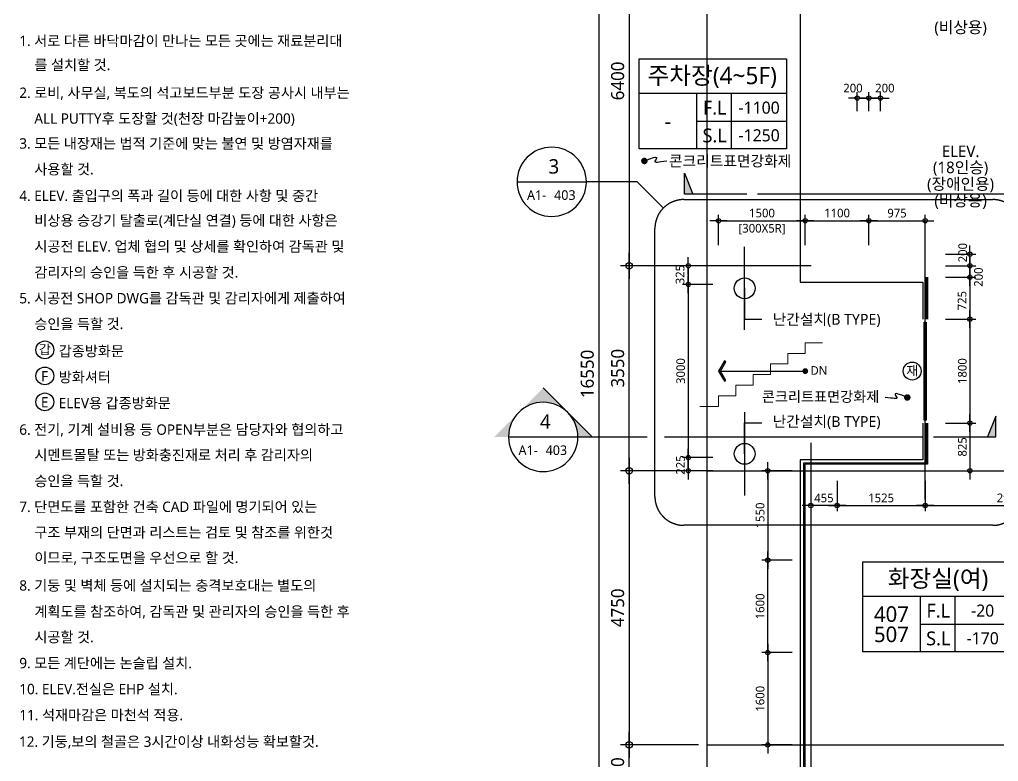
# Model space of a CAD drawing. Header units: millimetres. Extents: x -65167 to 413267, y -17142 to 66587.
# Drawn here: x 116462 to 133406, y 20752 to 33601 of the extents above; entities that cross this region are included whole.
import ezdxf
from ezdxf.enums import TextEntityAlignment as Align

# ---------------------------------------------------------------- set-up
doc = ezdxf.new("R2010")
doc.units = ezdxf.units.MM
doc.header["$LTSCALE"] = 75
doc.header["$MEASUREMENT"] = 0
doc.header["$PDSIZE"] = -10
doc.linetypes.add('CENTER', pattern=[2, 1.25, -0.25, 0.25, -0.25])
doc.linetypes.add('CENTER2', pattern=[1.125, 0.75, -0.125, 0.125, -0.125])
doc.layers.get('0').update_dxf_attribs({"linetype": 'CONTINUOUS'})
doc.layers.get('Defpoints').update_dxf_attribs({"color": 171, "linetype": 'CONTINUOUS'})
doc.layers.add('1-골조', color=2, linetype='CONTINUOUS', lineweight=0)
for name, color, linetype in [('CEN(ST)', 1, 'CENTER'), ('CG-BEAM', 3, 'CONTINUOUS'), ('ELE6', 8, 'CONTINUOUS'), ('INS', 251, 'BATTING'), ('LED', 7, 'CONTINUOUS'), ('NDIM', 7, 'CONTINUOUS'), ('SYM', 7, 'CONTINUOUS'), ('SYM(STAIR)', 251, 'CONTINUOUS'), ('TEXT', 3, 'CONTINUOUS'), ('TEXT(MIN)', 7, 'CONTINUOUS'), ('TEXT(NOTE小)', 1, 'CONTINUOUS'), ('TEXT(노트)', 7, 'CONTINUOUS'), ('TEXT(실명)', 3, 'CONTINUOUS'), ('TEXT-기입', 6, 'CONTINUOUS'), ('TITLE', 7, 'CONTINUOUS')]:
    doc.layers.add(name, color=color, linetype=linetype)
doc.styles.add('CGS', font='cgse', dxfattribs={"bigfont": 'cgs'})
doc.styles.add('나눔바른고딕', font='NanumBarunGothic.ttf')
doc.linetypes.add('BATTING', pattern='A,0.0001,-0.1,[134,ltypeshp.shx,S=0.1,R=0,X=-0.1,Y=0],-0.2,[134,ltypeshp.shx,S=0.1,R=180,X=0.1,Y=0],-0.1', length=0.4001)
doc.dimstyles.new('NDIM 1200', dxfattribs={"dimscale": 75, "dimtxt": 3, "dimasz": 1, "dimexe": 2, "dimexo": 2, "dimgap": 1, "dimtad": 1, "dimdec": 0, "dimdsep": 46, "dimtxsty": 'CGS', "dimblk": 'DOT0', "dimcen": 1, "dimdle": 8, "dimclrd": 256, "dimclre": 256, "dimclrt": 256, "dimadec": 0, "dimazin": 0, "dimtfac": 1, "dimtdec": 0, "dimtix": 1, "dimtmove": 2, "dimatfit": 3, "dimldrblk": 'DOT0', "dimfxl": 1, "dimtolj": 1, "dimtzin": 0, "dimlwd": -1, "dimlwe": -1, "dimarcsym": 0})

# ---------------------------------------------------------------- blocks, each defined once
blk = doc.blocks.new('DOT0')
blk.add_line((-3, 0), (3, 0))
at = {"color": 6}
blk.add_circle((0, 0), 0.75, dxfattribs=at)
blk = doc.blocks.new('*D305')
at = {"layer": 'Defpoints', "color": 0, "ltscale": 0.4, "transparency": 16777216}
for p in [(128363, 35738), (126488, 19188), (128363, 19188)]:
    blk.add_point(p, dxfattribs=at)
at = {"layer": 'NDIM', "ltscale": 0.4, "transparency": 16777216}
for p, q in [((128213, 35738), (126338, 35738)), ((126488, 35663), (126488, 19263)), ((128213, 19188), (126338, 19188))]:
    blk.add_line(p, q, dxfattribs=at)
at = {"layer": 'NDIM', "ltscale": 0.4, "transparency": 16777216, "xscale": 75, "yscale": 75, "zscale": 75}
for p, rotation in [((126488, 35738), 90), ((126488, 19188), 270)]:
    blk.add_blockref('DOT0', p, dxfattribs=dict(at, rotation=rotation))
at = {"layer": 'NDIM', "ltscale": 0.4, "transparency": 16777216, "insert": (126290, 27463), "char_height": 225, "attachment_point": 5, "rotation": 90, "style": '나눔바른고딕'}
blk.add_mtext('\\A1;16550', dxfattribs=at)
blk = doc.blocks.new('*D306')
at = {"layer": 'Defpoints', "color": 0, "ltscale": 0.4, "transparency": 16777216}
for p in [(128363, 35738), (127013, 29338), (128363, 29338)]:
    blk.add_point(p, dxfattribs=at)
at = {"layer": 'NDIM', "ltscale": 0.4, "transparency": 16777216}
for p, q in [((128213, 35738), (126863, 35738)), ((127013, 35663), (127013, 29413)), ((128213, 29338), (126863, 29338))]:
    blk.add_line(p, q, dxfattribs=at)
at = {"layer": 'NDIM', "ltscale": 0.4, "transparency": 16777216, "xscale": 75, "yscale": 75, "zscale": 75}
for p, rotation in [((127013, 35738), 90), ((127013, 29338), 270)]:
    blk.add_blockref('DOT0', p, dxfattribs=dict(at, rotation=rotation))
at = {"layer": 'NDIM', "ltscale": 0.4, "transparency": 16777216, "insert": (126815, 32538), "char_height": 225, "attachment_point": 5, "rotation": 90, "style": '나눔바른고딕'}
blk.add_mtext('\\A1;6400', dxfattribs=at)
blk = doc.blocks.new('*D307')
at = {"layer": 'Defpoints', "color": 0, "ltscale": 0.4, "transparency": 16777216}
for p in [(127013, 29338), (128363, 29338), (128363, 25787)]:
    blk.add_point(p, dxfattribs=at)
at = {"layer": 'NDIM', "ltscale": 0.4, "transparency": 16777216}
for p, q in [((128213, 29338), (126863, 29338)), ((127013, 25862), (127013, 29263)), ((128213, 25787), (126863, 25787))]:
    blk.add_line(p, q, dxfattribs=at)
at = {"layer": 'NDIM', "ltscale": 0.4, "transparency": 16777216, "xscale": 75, "yscale": 75, "zscale": 75}
for p, rotation in [((127013, 29338), 90), ((127013, 25787), 270)]:
    blk.add_blockref('DOT0', p, dxfattribs=dict(at, rotation=rotation))
at = {"layer": 'NDIM', "ltscale": 0.4, "transparency": 16777216, "insert": (126815, 27562), "char_height": 225, "attachment_point": 5, "rotation": 90, "style": '나눔바른고딕'}
blk.add_mtext('\\A1;3550', dxfattribs=at)
blk = doc.blocks.new('*D309')
at = {"layer": 'Defpoints', "color": 0, "ltscale": 0.4, "transparency": 16777216}
for p in [(128363, 25787), (127013, 21038), (128363, 21038)]:
    blk.add_point(p, dxfattribs=at)
at = {"layer": 'NDIM', "ltscale": 0.4, "transparency": 16777216}
for p, q in [((128213, 25787), (126863, 25787)), ((127013, 25712), (127013, 21113)), ((128213, 21038), (126863, 21038))]:
    blk.add_line(p, q, dxfattribs=at)
at = {"layer": 'NDIM', "ltscale": 0.4, "transparency": 16777216, "xscale": 75, "yscale": 75, "zscale": 75}
for p, rotation in [((127013, 25787), 90), ((127013, 21038), 270)]:
    blk.add_blockref('DOT0', p, dxfattribs=dict(at, rotation=rotation))
at = {"layer": 'NDIM', "ltscale": 0.4, "transparency": 16777216, "insert": (126815, 23412), "char_height": 225, "attachment_point": 5, "rotation": 90, "style": '나눔바른고딕'}
blk.add_mtext('\\A1;4750', dxfattribs=at)
blk = doc.blocks.new('A$C51E23882')
at = {"layer": 'TITLE'}
blk.add_lwpolyline([(8500, 0), (0, 0), (0, 5200), (8500, 5200)], close=True, dxfattribs=at)
for points in [[(8500, 3200), (0, 3200)], [(3300, 3200), (3300, 0)], [(5300, 3200), (5300, 0)], [(3300, 1600), (8500, 1600)]]:
    blk.add_lwpolyline(points, dxfattribs=at)
at = {"layer": 'TITLE', "style": '나눔바른고딕'}
for s, p in [('F.L', (4352, 2378)), ('S.L', (4352, 778))]:
    blk.add_text(s, height=800, dxfattribs=at).set_placement(p, align=Align.MIDDLE)
blk = doc.blocks.new('갑종방화문표기')
at = {"layer": 'TEXT(NOTE小)'}
blk.add_circle((0, 0), 150, dxfattribs=at)
at = {"layer": 'TEXT(NOTE小)', "style": '나눔바른고딕'}
blk.add_text('갑', height=160, dxfattribs=at).set_placement((1, 7), align=Align.MIDDLE_CENTER)
blk = doc.blocks.new('A$C4BDA14EB')
at = {"layer": 'TEXT(NOTE小)'}
blk.add_circle((515, 572), 515, dxfattribs=at)
at = {"layer": 'TEXT(NOTE小)', "style": '나눔바른고딕'}
blk.add_text('F', height=600, dxfattribs=at).set_placement((502, 554), align=Align.MIDDLE_CENTER)
blk = doc.blocks.new('A$C0853663C')
at = {"layer": 'TEXT(NOTE小)'}
blk.add_circle((515, 573), 515, dxfattribs=at)
at = {"layer": 'TEXT(NOTE小)', "style": '나눔바른고딕'}
blk.add_text('E', height=600, dxfattribs=at).set_placement((502, 554), align=Align.MIDDLE_CENTER)
blk = doc.blocks.new('NOTE')
for name, p, xscale, yscale, zscale in [('갑종방화문표기', (575, -5646), 1.030731055544951, 1.030731055544951, 1.030731055544951), ('A$C4BDA14EB', (420, -6268), 0.3, 0.3, 0.3), ('A$C0853663C', (420, -6718), 0.3, 0.3, 0.3)]:
    blk.add_blockref(name, p, dxfattribs=dict(xscale=xscale, yscale=yscale, zscale=zscale))
at = {"layer": 'TEXT', "style": '나눔바른고딕'}
for s, p in [('1. 서로 다른 바닥마감이 만나는 모든 곳에는 재료분리대', (132, -292)), ('를 설치할 것.', (393, -709)), ('2. 로비, 사무실, 복도의 석고보드부분 도장 공사시 내부는', (132, -1192)), ('ALL PUTTY후 도장할 것(천장 마감높이+200)', (393, -1638)), ('3. 모든 내장재는 법적 기준에 맞는 불연 및 방염자재를', (132, -2070)), ('사용할 것.', (393, -2516)), ('4. ELEV. 출입구의 폭과 길이 등에 대한 사항 및 중간', (132, -2976)), ('비상용 승강기 탈출로(계단실 연결) 등에 대한 사항은', (393, -3403)), ('시공전 ELEV. 업체 협의 및 상세를 확인하여 감독관 및', (393, -3853)), ('감리자의 승인을 득한 후 시공할 것.', (393, -4303)), ('5. 시공전 SHOP DWG를 감독관 및 감리자에게 제출하여', (132, -4750)), ('승인을 득할 것.', (393, -5196)), ('갑종방화문', (815, -5667)), ('방화셔터', (815, -6117)), ('ELEV용 갑종방화문', (815, -6567)), ('6. 전기, 기계 설비용 등 OPEN부분은 담당자와 협의하고', (132, -7026)), ('시멘트몰탈 또는 방화충진재로 처리 후 감리자의', (393, -7466)), ('승인을 득할 것.', (393, -7916)), ('7. 단면도를 포함한 건축 CAD 파일에 명기되어 있는', (132, -8363)), ('구조 부재의 단면과 리스트는 검토 및 참조를 위한것', (393, -8806)), ('이므로, 구조도면을 우선으로 할 것.', (393, -9246)), ('8. 기둥 및 벽체 등에 설치되는 충격보호대는 별도의', (132, -9726)), ('계획도를 참조하여, 감독관 및 관리자의 승인을 득한 후', (393, -10179)), ('시공할 것.', (393, -10619)), ('9. 모든 계단에는 논슬립 설치.', (132, -11070)), ('10. ELEV.전실은 EHP 설치.', (132, -11520)), ('11. 석재마감은 마천석 적용.', (132, -11970))]:
    blk.add_text(s, height=180, dxfattribs=at).set_placement(p, align=Align.MIDDLE_LEFT)
blk = doc.blocks.new('*D860')
at = {"layer": 'Defpoints', "color": 0, "ltscale": 0.4, "transparency": 16777216}
for p in [(132388, 28412), (132388, 26612), (132913, 26612)]:
    blk.add_point(p, dxfattribs=at)
at = {"layer": 'NDIM', "ltscale": 0.4, "transparency": 16777216}
for p, q in [((132488, 28412), (133013, 28412)), ((132913, 28362), (132913, 26662)), ((132488, 26612), (133013, 26612))]:
    blk.add_line(p, q, dxfattribs=at)
at = {"layer": 'NDIM', "ltscale": 0.4, "transparency": 16777216, "xscale": 50, "yscale": 50, "zscale": 50}
for p, rotation in [((132913, 28412), 90), ((132913, 26612), 270)]:
    blk.add_blockref('DOT0', p, dxfattribs=dict(at, rotation=rotation))
at = {"layer": 'NDIM', "ltscale": 0.4, "transparency": 16777216, "insert": (132781, 27512), "char_height": 150, "attachment_point": 5, "rotation": 90, "style": '나눔바른고딕'}
blk.add_mtext('\\A1;1800', dxfattribs=at)
blk = doc.blocks.new('*D861')
at = {"layer": 'Defpoints', "color": 0, "ltscale": 0.4, "transparency": 16777216}
for p in [(132388, 26612), (132388, 25787), (132913, 25787)]:
    blk.add_point(p, dxfattribs=at)
at = {"layer": 'NDIM', "ltscale": 0.4, "transparency": 16777216}
for p, q in [((132488, 26612), (133013, 26612)), ((132913, 26562), (132913, 25837)), ((132488, 25787), (133013, 25787))]:
    blk.add_line(p, q, dxfattribs=at)
at = {"layer": 'NDIM', "ltscale": 0.4, "transparency": 16777216, "xscale": 50, "yscale": 50, "zscale": 50}
for p, rotation in [((132913, 26612), 90), ((132913, 25787), 270)]:
    blk.add_blockref('DOT0', p, dxfattribs=dict(at, rotation=rotation))
at = {"layer": 'NDIM', "ltscale": 0.4, "transparency": 16777216, "insert": (132781, 26200), "char_height": 150, "attachment_point": 5, "rotation": 90, "style": '나눔바른고딕'}
blk.add_mtext('\\A1;825', dxfattribs=at)
blk = doc.blocks.new('*D800')
at = {"layer": 'Defpoints', "color": 0, "ltscale": 0.4, "transparency": 16777216}
for p in [(130963, 32241), (130963, 31916), (131163, 31916)]:
    blk.add_point(p, dxfattribs=at)
at = {"layer": 'NDIM', "ltscale": 0.4, "transparency": 16777216}
for p, q in [((130963, 32016), (130963, 32341)), ((131113, 32241), (131013, 32241)), ((131163, 32016), (131163, 32341))]:
    blk.add_line(p, q, dxfattribs=at)
at = {"layer": 'NDIM', "ltscale": 0.4, "transparency": 16777216, "xscale": 50, "yscale": 50, "zscale": 50, "rotation": 180}
blk.add_blockref('DOT0', (130963, 32241), dxfattribs=at)
at = {"layer": 'NDIM', "ltscale": 0.4, "transparency": 16777216, "xscale": 50, "yscale": 50, "zscale": 50}
blk.add_blockref('DOT0', (131163, 32241), dxfattribs=at)
at = {"layer": 'NDIM', "ltscale": 0.4, "transparency": 16777216, "insert": (130888, 32413), "char_height": 150, "attachment_point": 5, "style": '나눔바른고딕'}
blk.add_mtext('\\A1;200', dxfattribs=at)
blk = doc.blocks.new('*D801')
at = {"layer": 'Defpoints', "color": 0, "ltscale": 0.4, "transparency": 16777216}
for p in [(131363, 32241), (131163, 31916), (131363, 31916)]:
    blk.add_point(p, dxfattribs=at)
at = {"layer": 'NDIM', "ltscale": 0.4, "transparency": 16777216}
for p, q in [((131163, 32016), (131163, 32341)), ((131213, 32241), (131313, 32241)), ((131363, 32016), (131363, 32341))]:
    blk.add_line(p, q, dxfattribs=at)
at = {"layer": 'NDIM', "ltscale": 0.4, "transparency": 16777216, "xscale": 50, "yscale": 50, "zscale": 50, "rotation": 180}
blk.add_blockref('DOT0', (131163, 32241), dxfattribs=at)
at = {"layer": 'NDIM', "ltscale": 0.4, "transparency": 16777216, "xscale": 50, "yscale": 50, "zscale": 50}
blk.add_blockref('DOT0', (131363, 32241), dxfattribs=at)
at = {"layer": 'NDIM', "ltscale": 0.4, "transparency": 16777216, "insert": (131440, 32413), "char_height": 150, "attachment_point": 5, "style": '나눔바른고딕'}
blk.add_mtext('\\A1;200', dxfattribs=at)
blk = doc.blocks.new('*D825')
at = {"layer": 'Defpoints', "color": 0, "ltscale": 0.4, "transparency": 16777216}
for p in [(132388, 29337), (132388, 29137), (132913, 29137)]:
    blk.add_point(p, dxfattribs=at)
at = {"layer": 'NDIM', "ltscale": 0.4, "transparency": 16777216}
for p, q in [((132488, 29337), (133013, 29337)), ((132913, 29287), (132913, 29187)), ((132488, 29137), (133013, 29137))]:
    blk.add_line(p, q, dxfattribs=at)
at = {"layer": 'NDIM', "ltscale": 0.4, "transparency": 16777216, "xscale": 50, "yscale": 50, "zscale": 50}
for p, rotation in [((132913, 29337), 90), ((132913, 29137), 270)]:
    blk.add_blockref('DOT0', p, dxfattribs=dict(at, rotation=rotation))
at = {"layer": 'NDIM', "ltscale": 0.4, "transparency": 16777216, "insert": (133061, 29140), "char_height": 150, "attachment_point": 5, "rotation": 90, "style": '나눔바른고딕'}
blk.add_mtext('\\A1;200', dxfattribs=at)
blk = doc.blocks.new('*D826')
at = {"layer": 'Defpoints', "color": 0, "ltscale": 0.4, "transparency": 16777216}
for p in [(132388, 29537), (132388, 29337), (132913, 29337)]:
    blk.add_point(p, dxfattribs=at)
at = {"layer": 'NDIM', "ltscale": 0.4, "transparency": 16777216}
for p, q in [((132488, 29537), (133013, 29537)), ((132913, 29487), (132913, 29387)), ((132488, 29337), (133013, 29337))]:
    blk.add_line(p, q, dxfattribs=at)
at = {"layer": 'NDIM', "ltscale": 0.4, "transparency": 16777216, "xscale": 50, "yscale": 50, "zscale": 50}
for p, rotation in [((132913, 29537), 90), ((132913, 29337), 270)]:
    blk.add_blockref('DOT0', p, dxfattribs=dict(at, rotation=rotation))
at = {"layer": 'NDIM', "ltscale": 0.4, "transparency": 16777216, "insert": (132788, 29564), "char_height": 150, "attachment_point": 5, "rotation": 90, "style": '나눔바른고딕'}
blk.add_mtext('\\A1;200', dxfattribs=at)
blk = doc.blocks.new('*D827')
at = {"layer": 'Defpoints', "color": 0, "ltscale": 0.4, "transparency": 16777216}
for p in [(132388, 29137), (132388, 28412), (132913, 28412)]:
    blk.add_point(p, dxfattribs=at)
at = {"layer": 'NDIM', "ltscale": 0.4, "transparency": 16777216}
for p, q in [((132488, 29137), (133013, 29137)), ((132913, 29087), (132913, 28462)), ((132488, 28412), (133013, 28412))]:
    blk.add_line(p, q, dxfattribs=at)
at = {"layer": 'NDIM', "ltscale": 0.4, "transparency": 16777216, "xscale": 50, "yscale": 50, "zscale": 50}
for p, rotation in [((132913, 29137), 90), ((132913, 28412), 270)]:
    blk.add_blockref('DOT0', p, dxfattribs=dict(at, rotation=rotation))
at = {"layer": 'NDIM', "ltscale": 0.4, "transparency": 16777216, "insert": (132777, 28732), "char_height": 150, "attachment_point": 5, "rotation": 90, "style": '나눔바른고딕'}
blk.add_mtext('\\A1;725', dxfattribs=at)
blk = doc.blocks.new('*D828')
at = {"layer": 'Defpoints', "color": 0, "ltscale": 0.4, "transparency": 16777216}
for p in [(130063, 30117), (128563, 29592), (130063, 29592)]:
    blk.add_point(p, dxfattribs=at)
at = {"layer": 'NDIM', "ltscale": 0.4, "transparency": 16777216}
for p, q in [((128563, 29692), (128563, 30217)), ((130063, 29692), (130063, 30217)), ((128613, 30117), (130013, 30117))]:
    blk.add_line(p, q, dxfattribs=at)
at = {"layer": 'NDIM', "ltscale": 0.4, "transparency": 16777216, "xscale": 50, "yscale": 50, "zscale": 50, "rotation": 180}
blk.add_blockref('DOT0', (128563, 30117), dxfattribs=at)
at = {"layer": 'NDIM', "ltscale": 0.4, "transparency": 16777216, "xscale": 50, "yscale": 50, "zscale": 50}
blk.add_blockref('DOT0', (130063, 30117), dxfattribs=at)
at = {"layer": 'NDIM', "ltscale": 0.4, "transparency": 16777216, "char_height": 150, "attachment_point": 5, "style": '나눔바른고딕'}
for s, insert in [('\\A1;1500', (129313, 30249)), ('\\A1;[300X5R]', (129313, 29970))]:
    blk.add_mtext(s, dxfattribs=dict(at, insert=insert))
blk = doc.blocks.new('*D829')
at = {"layer": 'Defpoints', "color": 0, "ltscale": 0.4, "transparency": 16777216}
for p in [(131163, 30117), (130063, 29592), (131163, 29592)]:
    blk.add_point(p, dxfattribs=at)
at = {"layer": 'NDIM', "ltscale": 0.4, "transparency": 16777216}
for p, q in [((130063, 29692), (130063, 30217)), ((131163, 29692), (131163, 30217)), ((130113, 30117), (131113, 30117))]:
    blk.add_line(p, q, dxfattribs=at)
at = {"layer": 'NDIM', "ltscale": 0.4, "transparency": 16777216, "xscale": 50, "yscale": 50, "zscale": 50, "rotation": 180}
blk.add_blockref('DOT0', (130063, 30117), dxfattribs=at)
at = {"layer": 'NDIM', "ltscale": 0.4, "transparency": 16777216, "xscale": 50, "yscale": 50, "zscale": 50}
blk.add_blockref('DOT0', (131163, 30117), dxfattribs=at)
at = {"layer": 'NDIM', "ltscale": 0.4, "transparency": 16777216, "insert": (130613, 30249), "char_height": 150, "attachment_point": 5, "style": '나눔바른고딕'}
blk.add_mtext('\\A1;1100', dxfattribs=at)
blk = doc.blocks.new('*D830')
at = {"layer": 'Defpoints', "color": 0, "ltscale": 0.4, "transparency": 16777216}
for p in [(132138, 30117), (131163, 29592), (132138, 29592)]:
    blk.add_point(p, dxfattribs=at)
at = {"layer": 'NDIM', "ltscale": 0.4, "transparency": 16777216}
for p, q in [((131163, 29692), (131163, 30217)), ((132138, 29692), (132138, 30217)), ((131213, 30117), (132088, 30117))]:
    blk.add_line(p, q, dxfattribs=at)
at = {"layer": 'NDIM', "ltscale": 0.4, "transparency": 16777216, "xscale": 50, "yscale": 50, "zscale": 50, "rotation": 180}
blk.add_blockref('DOT0', (131163, 30117), dxfattribs=at)
at = {"layer": 'NDIM', "ltscale": 0.4, "transparency": 16777216, "xscale": 50, "yscale": 50, "zscale": 50}
blk.add_blockref('DOT0', (132138, 30117), dxfattribs=at)
at = {"layer": 'NDIM', "ltscale": 0.4, "transparency": 16777216, "insert": (131650, 30248), "char_height": 150, "attachment_point": 5, "style": '나눔바른고딕'}
blk.add_mtext('\\A1;975', dxfattribs=at)
blk = doc.blocks.new('*D839')
at = {"layer": 'Defpoints', "color": 0, "ltscale": 0.4, "transparency": 16777216}
for p in [(132138, 25709), (135063, 25709), (135063, 25184)]:
    blk.add_point(p, dxfattribs=at)
at = {"layer": 'NDIM', "ltscale": 0.4, "transparency": 16777216}
for p, q in [((132138, 25609), (132138, 25084)), ((135063, 25609), (135063, 25084)), ((132188, 25184), (135013, 25184))]:
    blk.add_line(p, q, dxfattribs=at)
at = {"layer": 'NDIM', "ltscale": 0.4, "transparency": 16777216, "xscale": 50, "yscale": 50, "zscale": 50, "rotation": 180}
blk.add_blockref('DOT0', (132138, 25184), dxfattribs=at)
at = {"layer": 'NDIM', "ltscale": 0.4, "transparency": 16777216, "xscale": 50, "yscale": 50, "zscale": 50}
blk.add_blockref('DOT0', (135063, 25184), dxfattribs=at)
at = {"layer": 'NDIM', "ltscale": 0.4, "transparency": 16777216, "insert": (133600, 25315), "char_height": 150, "attachment_point": 5, "style": '나눔바른고딕'}
blk.add_mtext('\\A1;2925', dxfattribs=at)
blk = doc.blocks.new('*D840')
at = {"layer": 'Defpoints', "color": 0, "ltscale": 0.4, "transparency": 16777216}
for p in [(130613, 25709), (132138, 25709), (132138, 25184)]:
    blk.add_point(p, dxfattribs=at)
at = {"layer": 'NDIM', "ltscale": 0.4, "transparency": 16777216}
for p, q in [((130613, 25609), (130613, 25084)), ((132138, 25609), (132138, 25084)), ((130663, 25184), (132088, 25184))]:
    blk.add_line(p, q, dxfattribs=at)
at = {"layer": 'NDIM', "ltscale": 0.4, "transparency": 16777216, "xscale": 50, "yscale": 50, "zscale": 50, "rotation": 180}
blk.add_blockref('DOT0', (130613, 25184), dxfattribs=at)
at = {"layer": 'NDIM', "ltscale": 0.4, "transparency": 16777216, "xscale": 50, "yscale": 50, "zscale": 50}
blk.add_blockref('DOT0', (132138, 25184), dxfattribs=at)
at = {"layer": 'NDIM', "ltscale": 0.4, "transparency": 16777216, "insert": (131375, 25315), "char_height": 150, "attachment_point": 5, "style": '나눔바른고딕'}
blk.add_mtext('\\A1;1525', dxfattribs=at)
blk = doc.blocks.new('*D887')
at = {"layer": 'Defpoints', "color": 0, "ltscale": 0.4, "transparency": 16777216}
for p in [(129938, 22637), (129413, 21037), (129938, 21037)]:
    blk.add_point(p, dxfattribs=at)
at = {"layer": 'NDIM', "ltscale": 0.4, "transparency": 16777216}
for p, q in [((129838, 22637), (129313, 22637)), ((129413, 22587), (129413, 21087)), ((129838, 21037), (129313, 21037))]:
    blk.add_line(p, q, dxfattribs=at)
at = {"layer": 'NDIM', "ltscale": 0.4, "transparency": 16777216, "xscale": 50, "yscale": 50, "zscale": 50}
for p, rotation in [((129413, 22637), 90), ((129413, 21037), 270)]:
    blk.add_blockref('DOT0', p, dxfattribs=dict(at, rotation=rotation))
at = {"layer": 'NDIM', "ltscale": 0.4, "transparency": 16777216, "insert": (129281, 21837), "char_height": 150, "attachment_point": 5, "rotation": 90, "style": '나눔바른고딕'}
blk.add_mtext('\\A1;1600', dxfattribs=at)
blk = doc.blocks.new('*D888')
at = {"layer": 'Defpoints', "color": 0, "ltscale": 0.4, "transparency": 16777216}
for p in [(129413, 24237), (129938, 24237), (129938, 22637)]:
    blk.add_point(p, dxfattribs=at)
at = {"layer": 'NDIM', "ltscale": 0.4, "transparency": 16777216}
for p, q in [((129838, 24237), (129313, 24237)), ((129413, 22687), (129413, 24187)), ((129838, 22637), (129313, 22637))]:
    blk.add_line(p, q, dxfattribs=at)
at = {"layer": 'NDIM', "ltscale": 0.4, "transparency": 16777216, "xscale": 50, "yscale": 50, "zscale": 50}
for p, rotation in [((129413, 24237), 90), ((129413, 22637), 270)]:
    blk.add_blockref('DOT0', p, dxfattribs=dict(at, rotation=rotation))
at = {"layer": 'NDIM', "ltscale": 0.4, "transparency": 16777216, "insert": (129281, 23437), "char_height": 150, "attachment_point": 5, "rotation": 90, "style": '나눔바른고딕'}
blk.add_mtext('\\A1;1600', dxfattribs=at)
blk = doc.blocks.new('*D889')
at = {"layer": 'Defpoints', "color": 0, "ltscale": 0.4, "transparency": 16777216}
for p in [(129938, 25787), (129413, 24237), (129938, 24237)]:
    blk.add_point(p, dxfattribs=at)
at = {"layer": 'NDIM', "ltscale": 0.4, "transparency": 16777216}
for p, q in [((129838, 25787), (129313, 25787)), ((129413, 25737), (129413, 24287)), ((129838, 24237), (129313, 24237))]:
    blk.add_line(p, q, dxfattribs=at)
at = {"layer": 'NDIM', "ltscale": 0.4, "transparency": 16777216, "xscale": 50, "yscale": 50, "zscale": 50}
for p, rotation in [((129413, 25787), 90), ((129413, 24237), 270)]:
    blk.add_blockref('DOT0', p, dxfattribs=dict(at, rotation=rotation))
at = {"layer": 'NDIM', "ltscale": 0.4, "transparency": 16777216, "insert": (129281, 25012), "char_height": 150, "attachment_point": 5, "rotation": 90, "style": '나눔바른고딕'}
blk.add_mtext('\\A1;1550', dxfattribs=at)
blk = doc.blocks.new('A$C1AFB1B41')
at = {"layer": 'SYM'}
blk.add_hatch(color=256, dxfattribs=at).paths.add_polyline_path([(2000, 500), (1800, 0), (2000, 0)])
for p, q in [((2000, 500), (1800, 0)), ((2000, 0), (2000, 500)), ((0, 0), (250, 0)), ((500, 0), (2000, 0))]:
    blk.add_line(p, q, dxfattribs=at)
blk = doc.blocks.new('ffg')
at = {"layer": 'SYM'}
h = blk.add_hatch(color=256, dxfattribs=at)
h.paths.add_polyline_path([(28501, 27220), (28076, 26796, -0.414214), (28925, 26796)])
h.paths.add_polyline_path([(28076, 26796), (27652, 26372), (27901, 26372, -0.198912)])
h.paths.add_polyline_path([(28925, 26796, -0.198912), (29101, 26372), (29349, 26372)])
at = {"layer": 'Defpoints'}
blk.add_line((30901, 26372), (34896, 26372), dxfattribs=at)
at = {"layer": 'SYM'}
for p, q in [((29349, 26372), (28501, 27220)), ((27901, 26372), (29101, 26372)), ((29101, 26372), (30301, 26372)), ((30601, 26372), (30901, 26372))]:
    blk.add_line(p, q, dxfattribs=at)
blk.add_arc((28501, 26372), 600, 0, 359.5643, dxfattribs=at)
at = {"layer": 'SYM', "xscale": 0.7200000000000014, "yscale": 0.7200000000000014, "zscale": 0.7200000000000014}
blk.add_blockref('A$C1AFB1B41', (34896, 26372), dxfattribs=at)
blk = doc.blocks.new('*D1341')
at = {"layer": 'Defpoints', "color": 0, "ltscale": 0.4, "transparency": 16777216}
for p in [(130158, 25709), (130613, 25709), (130158, 25184)]:
    blk.add_point(p, dxfattribs=at)
at = {"layer": 'NDIM', "ltscale": 0.4, "transparency": 16777216}
for p, q in [((130158, 25609), (130158, 25084)), ((130613, 25609), (130613, 25084)), ((130563, 25184), (130208, 25184))]:
    blk.add_line(p, q, dxfattribs=at)
at = {"layer": 'NDIM', "ltscale": 0.4, "transparency": 16777216, "xscale": 50, "yscale": 50, "zscale": 50}
for p, rotation in [((130158, 25184), 179.9999999999984), ((130613, 25184), 359.9999999999984)]:
    blk.add_blockref('DOT0', p, dxfattribs=dict(at, rotation=rotation))
at = {"layer": 'NDIM', "ltscale": 0.4, "transparency": 16777216, "insert": (130385, 25314), "char_height": 150, "attachment_point": 5, "style": '나눔바른고딕'}
blk.add_mtext('\\A1;455', dxfattribs=at)
blk = doc.blocks.new('*D1345')
at = {"layer": 'Defpoints', "color": 0, "ltscale": 0.4, "transparency": 16777216}
for p in [(127013, 21038), (128363, 21038), (128363, 19938)]:
    blk.add_point(p, dxfattribs=at)
at = {"layer": 'NDIM', "ltscale": 0.4, "transparency": 16777216}
for p, q in [((128213, 21038), (126863, 21038)), ((127013, 20013), (127013, 20963)), ((128213, 19938), (126863, 19938))]:
    blk.add_line(p, q, dxfattribs=at)
at = {"layer": 'NDIM', "ltscale": 0.4, "transparency": 16777216, "xscale": 75, "yscale": 75, "zscale": 75}
for p, rotation in [((127013, 21038), 90), ((127013, 19938), 270)]:
    blk.add_blockref('DOT0', p, dxfattribs=dict(at, rotation=rotation))
at = {"layer": 'NDIM', "ltscale": 0.4, "transparency": 16777216, "insert": (126815, 20488), "char_height": 225, "attachment_point": 5, "rotation": 90, "style": '나눔바른고딕'}
blk.add_mtext('\\A1;1100', dxfattribs=at)
blk = doc.blocks.new('*D1536')
at = {"layer": 'Defpoints', "color": 0, "ltscale": 0.4, "transparency": 16777216}
for p in [(128563, 29013), (128038, 26013), (128563, 26013)]:
    blk.add_point(p, dxfattribs=at)
at = {"layer": 'NDIM', "ltscale": 0.4, "transparency": 16777216}
for p, q in [((128463, 29013), (127938, 29013)), ((128038, 28963), (128038, 26063)), ((128463, 26013), (127938, 26013))]:
    blk.add_line(p, q, dxfattribs=at)
at = {"layer": 'NDIM', "ltscale": 0.4, "transparency": 16777216, "xscale": 50, "yscale": 50, "zscale": 50}
for p, rotation in [((128038, 29013), 90), ((128038, 26013), 270)]:
    blk.add_blockref('DOT0', p, dxfattribs=dict(at, rotation=rotation))
at = {"layer": 'NDIM', "ltscale": 0.4, "transparency": 16777216, "insert": (127906, 27513), "char_height": 150, "attachment_point": 5, "rotation": 90, "style": '나눔바른고딕'}
blk.add_mtext('\\A1;3000', dxfattribs=at)
blk = doc.blocks.new('*D1537')
at = {"layer": 'Defpoints', "color": 0, "ltscale": 0.4, "transparency": 16777216}
for p in [(128038, 26013), (128563, 26013), (128563, 25787)]:
    blk.add_point(p, dxfattribs=at)
at = {"layer": 'NDIM', "ltscale": 0.4, "transparency": 16777216}
for p, q in [((128463, 26013), (127938, 26013)), ((128038, 25837), (128038, 25963)), ((128463, 25787), (127938, 25787))]:
    blk.add_line(p, q, dxfattribs=at)
at = {"layer": 'NDIM', "ltscale": 0.4, "transparency": 16777216, "xscale": 50, "yscale": 50, "zscale": 50}
for p, rotation in [((128038, 26013), 90), ((128038, 25787), 270)]:
    blk.add_blockref('DOT0', p, dxfattribs=dict(at, rotation=rotation))
at = {"layer": 'NDIM', "ltscale": 0.4, "transparency": 16777216, "insert": (127902, 25885), "char_height": 150, "attachment_point": 5, "rotation": 90, "style": '나눔바른고딕'}
blk.add_mtext('\\A1;225', dxfattribs=at)
blk = doc.blocks.new('*D1538')
at = {"layer": 'Defpoints', "color": 0, "ltscale": 0.4, "transparency": 16777216}
for p in [(128563, 29338), (128038, 29013), (128563, 29013)]:
    blk.add_point(p, dxfattribs=at)
at = {"layer": 'NDIM', "ltscale": 0.4, "transparency": 16777216}
for p, q in [((128463, 29338), (127938, 29338)), ((128038, 29288), (128038, 29063)), ((128463, 29013), (127938, 29013))]:
    blk.add_line(p, q, dxfattribs=at)
at = {"layer": 'NDIM', "ltscale": 0.4, "transparency": 16777216, "xscale": 50, "yscale": 50, "zscale": 50}
for p, rotation in [((128038, 29338), 90), ((128038, 29013), 270)]:
    blk.add_blockref('DOT0', p, dxfattribs=dict(at, rotation=rotation))
at = {"layer": 'NDIM', "ltscale": 0.4, "transparency": 16777216, "insert": (127895, 29184), "char_height": 150, "attachment_point": 5, "rotation": 90, "style": '나눔바른고딕'}
blk.add_mtext('\\A1;325', dxfattribs=at)
blk = doc.blocks.new('재료분리대표기')
at = {"layer": 'TEXT(NOTE小)'}
blk.add_circle((0, 0), 155, dxfattribs=at)
at = {"layer": 'TEXT(NOTE小)', "style": '나눔바른고딕'}
blk.add_text('재', height=165, dxfattribs=at).set_placement((1, 7), align=Align.MIDDLE_CENTER)

msp = doc.modelspace()

# ---------------------------------------------------------------- linework, layer by layer
at = {"ltscale": 10000}
msp.add_lwpolyline([(127605.8, 30336.6), (127151.9, 30790.4), (126272.5, 30790.4)], dxfattribs=at)
at = {"layer": '1-골조', "ltscale": 10000}
msp.add_lwpolyline([(128236.7, 26901.9), (128562.5, 26901.9), (128562.5, 27085.2), (128862.5, 27085.2), (128862.5, 27268.6), (129162.5, 27268.6), (129162.5, 27451.9), (129462.5, 27451.9), (129462.5, 27635.2), (129762.5, 27635.2), (129762.5, 27818.6), (130062.5, 27818.6), (130062.5, 28001.9), (130362.5, 28001.9)], dxfattribs=at)
at = {"layer": 'CEN(ST)', "ltscale": 10000}
for p, q in [((132137.5, 25287.5), (132137.5, 29837.5)), ((130162.5, 29337.5), (128362.5, 29337.5)), ((130162.5, 29337.5), (128362.5, 29337.5)), ((130157.5, 26272), (130157.5, 7793.6)), ((128362.5, 25787.5), (142862.5, 25787.5)), ((128362.5, 21037.5), (135313.1, 21037.5))]:
    msp.add_line(p, q, dxfattribs=at)
at = {"layer": 'CG-BEAM', "linetype": 'CENTER2', "ltscale": 10000}
msp.add_lwpolyline([(127459.3, 29983, -0.4142136), (127959.3, 30483), (133308.1, 30483, -0.4142136), (133808.1, 29983), (133808.1, 25340.9, -0.4142136), (133308.1, 24840.9), (127959.3, 24840.9, -0.4142136), (127459.3, 25340.9)], format="xyb", close=True, dxfattribs=at)
at = {"layer": 'Defpoints'}
msp.add_line((144637.4, 30579.1), (129412.5, 30579.1), dxfattribs=at)
at = {"layer": 'Defpoints', "ltscale": 10000}
msp.add_lwpolyline([(148562.5, 6362.5), (128362.5, 6362.5), (128362.5, 37837.5), (148562.5, 37837.5)], close=True, dxfattribs=at)
at = {"layer": 'ELE6', "ltscale": 10000}
msp.add_lwpolyline([(132117.5, 26662.5), (132117.5, 28362.5), (132157.5, 28362.5), (132157.5, 26662.5)], close=True, dxfattribs=at)
at = {"layer": 'INS', "ltscale": 0.65}
for p, q in [((132157.5, 29137.5), (132157.5, 28412.5)), ((132157.5, 26612.5), (132157.5, 25917.5)), ((132157.5, 25917.5), (130032.5, 25917.5)), ((130032.5, 25917.5), (130032.5, 8137.5))]:
    msp.add_line(p, q, dxfattribs=at)
at = {"layer": 'INS', "linetype": 'Continuous', "ltscale": 1.2}
for p, q in [((132177.5, 29137.5), (132177.5, 28412.5)), ((132177.5, 26612.5), (132177.5, 25897.5)), ((132177.5, 25897.5), (130052.5, 25897.5)), ((130052.5, 25897.5), (130052.5, 8137.5))]:
    msp.add_line(p, q, dxfattribs=at)
at = {"layer": 'INS', "ltscale": 1.2}
for points in [[(130962.5, 36400), (129975, 36400), (129975, 29050), (132100, 29050), (132100, 28412.5)], [(132100, 26612.5), (132100, 25975), (129975, 25975), (129975, 9225), (129662.5, 9225), (129662.5, 8537.5)]]:
    msp.add_lwpolyline(points, dxfattribs=at)
at = {"layer": 'LED', "const_width": 56.2}
for points in [[(127277.1, 31179.8, -1), (127277.1, 31123.6, -1)], [(131828.4, 27083.4, 1), (131828.4, 27027.1, 1)]]:
    msp.add_lwpolyline(points, format="xyb", close=True, dxfattribs=at)
at = {"layer": 'LED'}
for points in [[(127277.1, 31151.7), (127370.9, 31190.8), (127433, 31211.9), (127469.2, 31218.4), (127485.1, 31213.6), (127486.5, 31201.1), (127478.9, 31184.1), (127468.2, 31166.1), (127459.9, 31150.4), (127458.7, 31139.8), (127465.5, 31134.1), (127480.1, 31132.3), (127502.3, 31133.6), (127531.8, 31137.1), (127568.6, 31141.9), (127612.4, 31147.1), (127663, 31151.7)], [(131828.4, 27055.2), (131734.7, 27094.3), (131672.6, 27115.4), (131636.4, 27121.9), (131620.4, 27117.1), (131619.1, 27104.6), (131626.6, 27087.6), (131637.4, 27069.6), (131645.7, 27053.9), (131646.8, 27043.3), (131640, 27037.6), (131625.5, 27035.8), (131603.3, 27037.1), (131573.8, 27040.6), (131537, 27045.4), (131493.2, 27050.6), (131442.6, 27055.2)]]:
    msp.add_lwpolyline(points, dxfattribs=at)
at = {"layer": 'SYM'}
msp.add_line((125072.5, 30790.4), (126272.5, 30790.4), dxfattribs=at)
msp.add_arc((125672.5, 30790.4), 600, 0, 359.56429, dxfattribs=at)
at = {"layer": 'SYM(STAIR)'}
msp.add_lwpolyline([(128663.7, 27337.3), (128688.4, 27351.6), (128595.5, 27512.5), (128688.4, 27673.4), (128663.7, 27687.7), (128562.5, 27512.5)], close=True, dxfattribs=at)
msp.add_lwpolyline([(128562.5, 27512.5), (130062.5, 27512.5)], dxfattribs=at)
at = {"layer": 'SYM(STAIR)', "const_width": 50}
msp.add_lwpolyline([(130062.5, 27537.5, -1), (130062.5, 27487.5, -1)], format="xyb", close=True, dxfattribs=at)

# ---------------------------------------------------------------- block references
at = {"xscale": 0.3, "yscale": 0.3, "zscale": 0.3}
for p in [(127188.5, 31359.9), (131058.6, 22648.4)]:
    msp.add_blockref('A$C51E23882', p, dxfattribs=at)
msp.add_blockref('ffg', (97025, 0))
at = {"layer": 'ELE6'}
msp.add_blockref('NOTE', (116325, 33525), dxfattribs=at)
at = {"layer": 'SYM', "xscale": -0.7200000000000014, "yscale": 0.7200000000000014, "zscale": 0.7200000000000014}
msp.add_blockref('A$C1AFB1B41', (129412.5, 30579.1), dxfattribs=at)
at = {"layer": 'TEXT(NOTE小)'}
msp.add_blockref('재료분리대표기', (131912.9, 27512.5), dxfattribs=at)

# ---------------------------------------------------------------- texts
at = {"layer": 'TEXT', "style": '나눔바른고딕'}
for s, p in [('3', (125617, 30933.1)), ('4', (125470.1, 26514.2))]:
    msp.add_text(s, height=250, dxfattribs=at).set_placement(p)
for s, p in [('A1-', (125245.5, 30477.7)), ('403', (125714.4, 30477.8)), ('A1-', (125098.6, 26058.7)), ('403', (125567.5, 26058.9))]:
    msp.add_text(s, height=166.67, rotation=360, dxfattribs=at).set_placement(p)
msp.add_text('12. 기둥,보의 철골은 3시간이상 내화성능 확보할것.', height=180, dxfattribs=at).set_placement((116452, 21094.5), align=Align.MIDDLE_LEFT)
at = {"layer": 'TEXT(MIN)', "style": '나눔바른고딕'}
msp.add_text('DN', height=150, dxfattribs=at).set_placement((130298.2, 27522.9), align=Align.MIDDLE_CENTER)
at = {"layer": 'TEXT(노트)', "style": '나눔바른고딕'}
for s, p in [('(비상용)', (132750.8, 33457.5)), ('ELEV.', (132750.8, 31317.5)), ('(18인승)', (132750.8, 31030.8)), ('(장애인용)', (132750.8, 30744.2)), ('(비상용)', (132750.8, 30457.5))]:
    msp.add_text(s, height=200, dxfattribs=at).set_placement(p, align=Align.MIDDLE)
for height, p in [(187.5, (127703.3, 31151.7)), (180, (129310.8, 27069.5))]:
    msp.add_text('콘크리트표면강화제', height=height, dxfattribs=at).set_placement(p, align=Align.MIDDLE_LEFT)
for p in [(131365.7, 28409.3), (131365.7, 26638.3)]:
    msp.add_text('난간설치(B TYPE)', height=187.5, dxfattribs=at).set_placement(p, align=Align.MIDDLE_RIGHT)
at = {"layer": 'TEXT(실명)', "style": '나눔바른고딕'}
for s, p in [('주차장(4~5F)', (128452.1, 32618.1)), ('화장실(여)', (132360, 23906.7))]:
    msp.add_text(s, height=300, dxfattribs=at).set_placement(p, align=Align.MIDDLE)
at = {"layer": 'TEXT-기입', "style": '나눔바른고딕'}
for s, height, p in [('-1100', 210, (129263.1, 32075.4)), ('-', 270, (127683.5, 31839.9)), ('-1250', 210, (129263.3, 31596.3)), ('-20', 210, (133133.2, 23363.9)), ('-170', 210, (133133.5, 22884.8))]:
    msp.add_text(s, height=height, dxfattribs=at).set_placement(p, align=Align.MIDDLE)
for s, p in [('407', (131553.6, 23303.4)), ('507', (131553.6, 22953.4))]:
    msp.add_text(s, height=270, dxfattribs=at).set_placement(p, align=Align.MIDDLE_CENTER)

# ---------------------------------------------------------------- dimensions: what is measured, and where the dimension line sits
at = {"layer": 'NDIM', "ltscale": 0.4}
for base, p1, p2, angle, override, picture, middle in [((126487.5, 19187.5), (128362.5, 35737.5), (128362.5, 19187.5), 270, {"dimtxsty": '나눔바른고딕'}, '*D305', (126290.2, 27462.5)), ((127012.5, 29337.5), (128362.5, 35737.5), (128362.5, 29337.5), 270, {"dimtxsty": '나눔바른고딕'}, '*D306', (126815.2, 32537.5)), ((127012.5, 29337.5), (128362.5, 25787.5), (128362.5, 29337.5), 90, {"dimtxsty": '나눔바른고딕'}, '*D307', (126815.2, 27562.5)), ((128037.5, 26012.5), (128562.5, 29012.5), (128562.5, 26012.5), 270, {"dimscale": 50, "dimtxsty": '나눔바른고딕'}, '*D1536', (127905.9, 27512.5)), ((132912.5, 26612.5), (132387.5, 28412.5), (132387.5, 26612.5), 270, {"dimscale": 50, "dimtxsty": '나눔바른고딕'}, '*D860', (132781.1, 27512.5)), ((132912.5, 25787.5), (132387.5, 26612.5), (132387.5, 25787.5), 270, {"dimscale": 50, "dimtxsty": '나눔바른고딕'}, '*D861', (132781.4, 26200)), ((127012.5, 21037.5), (128362.5, 25787.5), (128362.5, 21037.5), 270, {"dimtxsty": '나눔바른고딕'}, '*D309', (126815.3, 23412.5)), ((129412.5, 24237.5), (129937.5, 25787.5), (129937.5, 24237.5), 90, {"dimscale": 50, "dimtxsty": '나눔바른고딕'}, '*D889', (129281.1, 25012.5)), ((130157.5, 25183.9), (130612.5, 25708.9), (130157.5, 25708.9), 180, {"dimscale": 50, "dimtxsty": '나눔바른고딕'}, '*D1341', (130385, 25313.6)), ((132137.5, 25183.9), (130612.5, 25708.9), (132137.5, 25708.9), 0, {"dimscale": 50, "dimtxsty": '나눔바른고딕'}, '*D840', (131375, 25315)), ((135062.5, 25183.9), (132137.5, 25708.9), (135062.5, 25708.9), 0, {"dimscale": 50, "dimtxsty": '나눔바른고딕'}, '*D839', (133600, 25315.1)), ((129412.5, 24237.5), (129937.5, 22637.5), (129937.5, 24237.5), 270, {"dimscale": 50, "dimtxsty": '나눔바른고딕'}, '*D888', (129280.9, 23437.5)), ((129412.5, 21037.5), (129937.5, 22637.5), (129937.5, 21037.5), 90, {"dimscale": 50, "dimtxsty": '나눔바른고딕'}, '*D887', (129280.9, 21837.5)), ((127012.5, 21037.5), (128362.5, 19937.5), (128362.5, 21037.5), 90, {"dimtxsty": '나눔바른고딕'}, '*D1345', (126815.3, 20487.5))]:
    dim = msp.add_linear_dim(base=base, p1=p1, p2=p2, angle=angle, dimstyle='NDIM 1200', override=override, dxfattribs=at)
    dim.commit()
    dim.dimension.update_dxf_attribs({"geometry": picture, "text_midpoint": middle})
for base, p1, p2, angle, picture, middle in [((130962.5, 32241), (131162.5, 31915.8), (130962.5, 31915.8), 180, '*D800', (130887.5, 32413.5)), ((132912.5, 29337.5), (132387.5, 29537.5), (132387.5, 29337.5), 270, '*D826', (132787.5, 29564.3)), ((128037.5, 29012.5), (128562.5, 29337.5), (128562.5, 29012.5), 270, '*D1538', (127894.6, 29184.2)), ((132912.5, 29137.5), (132387.5, 29337.5), (132387.5, 29137.5), 270, '*D825', (133061, 29140.1)), ((132912.5, 28412.5), (132387.5, 29137.5), (132387.5, 28412.5), 270, '*D827', (132776.8, 28731.9)), ((128037.5, 26012.5), (128562.5, 25787.5), (128562.5, 26012.5), 90, '*D1537', (127901.8, 25885))]:
    dim = msp.add_linear_dim(base=base, p1=p1, p2=p2, angle=angle, dimstyle='NDIM 1200', override={"dimscale": 50, "dimtxsty": '나눔바른고딕'}, dxfattribs=at)
    dim.commit()
    dim.dimension.update_dxf_attribs({"geometry": picture, "text_midpoint": middle, "dimtype": 160})
dim = msp.add_linear_dim(base=(131362.5, 32241), p1=(131162.5, 31915.8), p2=(131362.5, 31915.8), dimstyle='NDIM 1200', override={"dimscale": 50, "dimtxsty": '나눔바른고딕'}, dxfattribs=at)
dim.commit()
dim.dimension.update_dxf_attribs({"geometry": '*D801', "text_midpoint": (131440, 32413.5), "dimtype": 160})
dim = msp.add_linear_dim(base=(130062.5, 30117.1), p1=(128562.5, 29592.1), p2=(130062.5, 29592.1), text='<>\\X[300X5R]', dimstyle='NDIM 1200', override={"dimscale": 50, "dimtxsty": '나눔바른고딕'}, dxfattribs=at)
dim.commit()
dim.dimension.update_dxf_attribs({"geometry": '*D828', "text_midpoint": (129312.5, 30117.1)})
for base, p1, p2, picture, middle in [((131162.5, 30117.1), (130062.5, 29592.1), (131162.5, 29592.1), '*D829', (130612.5, 30248.5)), ((132137.5, 30117.1), (131162.5, 29592.1), (132137.5, 29592.1), '*D830', (131650, 30248.3))]:
    dim = msp.add_linear_dim(base=base, p1=p1, p2=p2, dimstyle='NDIM 1200', override={"dimscale": 50, "dimtxsty": '나눔바른고딕'}, dxfattribs=at)
    dim.commit()
    dim.dimension.update_dxf_attribs({"geometry": picture, "text_midpoint": middle})

# ---------------------------------------------------------------- leaders
at = {"layer": 'NDIM', "ltscale": 10000}
for points in [[(129012.4, 28945.9), (129012.4, 28409.3), (129312.4, 28409.3)], [(129012.4, 26079.1), (129012.4, 26615.7), (129312.4, 26615.7)]]:
    msp.add_leader(points, dimstyle='NDIM 1200', override={"dimscale": 120, "dimasz": 2, "dimtad": 0}, dxfattribs=at)

doc.saveas('drawing.dxf')
